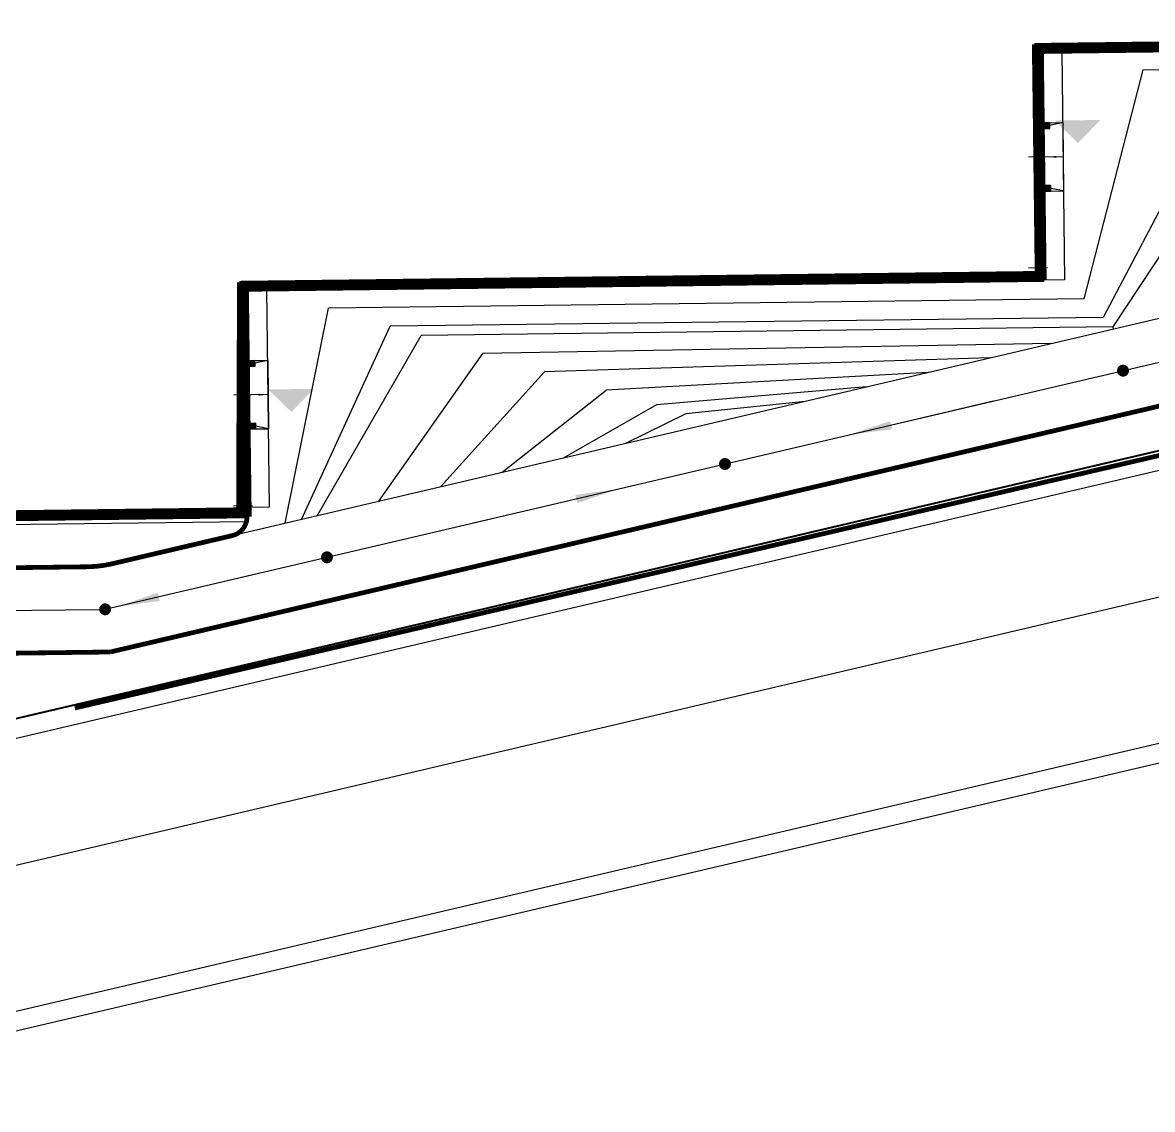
# Model space of a CAD drawing. Extents: x 60102 to 11003895, y 103457 to 3214550.
# Drawn here: x 10125695 to 10244651, y 2509870 to 2624282 of the extents above; entities that cross this region are included whole.
import ezdxf

# ---------------------------------------------------------------- set-up
doc = ezdxf.new("R2010")
doc.units = 0
doc.header["$LTSCALE"] = 10
for name, pattern in [('DASH', [0.35, 0.25, -0.1]), ('DOTE', [2.42, 2, -0.2, 0.02, -0.2]), ('HIDDEN', [9.525, 6.35, -3.175])]:
    doc.linetypes.add(name, pattern=pattern)
doc.layers.get('0').update_dxf_attribs({"linetype": 'CONTINUOUS', "lineweight": 0})
for name, color, linetype in [('DIM_COOR', 3, 'CONTINUOUS'), ('GROUND', 2, 'CONTINUOUS'), ('jianzhulunkuox', 255, 'CONTINUOUS'), ('PUB_DIM', 3, 'CONTINUOUS'), ('STAIR', 2, 'CONTINUOUS'), ('WALL', 255, 'CONTINUOUS'), ('WINDOW', 2, 'CONTINUOUS'), ('ZW-道路-缘石', 7, 'CONTINUOUS'), ('ZW-道路-边线', 7, 'CONTINUOUS'), ('围墙', 6, 'FENCELINE2'), ('填充', 8, 'CONTINUOUS'), ('挡墙', 6, 'HIDDEN'), ('本原设计坡度坡长', 141, 'CONTINUOUS'), ('本院设计厂区道路', 161, 'CONTINUOUS'), ('本院设计厂区道路中心', 2, 'DOTE'), ('本院设计标高', 31, 'CONTINUOUS'), ('等高线', 201, 'CONTINUOUS'), ('绿化系统', 3, 'CONTINUOUS')]:
    doc.layers.add(name, color=color, linetype=linetype)
doc.layers.add('建筑', color=43, linetype='CONTINUOUS', lineweight=0)
doc.linetypes.add('FENCELINE2', pattern='A,0.25,-0.1,[132,ltypeshp.shx,S=0.1,R=0,X=-0.1,Y=0],-0.1,1', length=1.45)

# ---------------------------------------------------------------- blocks, each defined once
blk = doc.blocks.new('道路标高')
at = {"layer": '本院设计标高', "const_width": 490}
blk.add_lwpolyline([(-113, -217, 1), (113, 217, 1)], format="xyb", close=True, dxfattribs=at)
blk = doc.blocks.new('ty')
at = {"layer": '本原设计坡度坡长', "linetype": 'Continuous', "ltscale": 3, "const_width": 100, "flags": 128}
blk.add_lwpolyline([(-3727, 29), (-14925, 29)], dxfattribs=at)
at = {"layer": '本原设计坡度坡长'}
blk.add_solid([(746, 7), (-3724, 489), (-3731, -405)], dxfattribs=at)
blk = doc.blocks.new('_ARROW')
blk.add_solid([(0, 0), (-1, 0.1), (-1, -0.1)])
blk = doc.blocks.new('$DorLib2D$00000126')
at = {"color": 0, "linetype": 'Continuous'}
for p, q in [((-0.532, 0.5), (-0.532, 0.9)), ((0.532, 0.9), (0.532, 0.5))]:
    blk.add_line(p, q, dxfattribs=at)
at = {"color": 0, "linetype": 'DASH'}
for p, q in [((-0.532, 0.9), (0.532, 0.9)), ((-0.532, 0.5), (0.532, 0.5))]:
    blk.add_line(p, q, dxfattribs=at)

msp = doc.modelspace()

# ---------------------------------------------------------------- hatches: boundary and pattern name
at = {"layer": '填充'}
h = msp.add_hatch(dxfattribs=at)
h.set_pattern_fill('ANSI31', color=0, scale=800, angle=-89.2922439, style=0)
h.set_pattern_definition([(315.707756, (9943010.27, 2055087.34), (69.83184, 71.578727), [])])
h.paths.add_polyline_path([(10233867.321, 2613140.248), (10233859.91, 2613740.202), (10232959.978, 2613729.085), (10232809.99, 2613727.232), (10232817.401, 2613127.278)])
h.paths.add_polyline_path([(10233948.847, 2606540.752), (10233941.435, 2607140.706), (10232891.515, 2607127.736), (10232898.927, 2606527.782)])
h = msp.add_hatch(dxfattribs=at)
h.set_pattern_fill('ANSI31', color=0, scale=800, angle=-89.2922439, style=0)
h.set_pattern_definition([(315.707756, (9859313.13, 2030051.57), (69.83184, 71.578727), [])])
h.paths.add_polyline_path([(10150170.186, 2588104.481), (10150162.775, 2588704.435), (10149262.844, 2588693.318), (10149112.855, 2588691.465), (10149120.266, 2588091.511)])
h.paths.add_polyline_path([(10150251.712, 2581504.984), (10150244.3, 2582104.939), (10149194.381, 2582091.969), (10149201.792, 2581492.014)])
at = {"layer": '本院设计标高'}
for points in [[(10236810.565, 2611601.87), (10234380.972, 2613971.908), (10239180.603, 2614031.462)], [(10153997.108, 2583290.237), (10151567.516, 2585660.275), (10156367.146, 2585719.829)]]:
    msp.add_hatch(color=0, dxfattribs=at).paths.add_polyline_path(points)

# ---------------------------------------------------------------- linework, layer by layer
at = {"layer": 'DIM_COOR', "color": 0, "linetype": 'Continuous'}
for p, q in [((10232619.394, 2597478.1), (10232594.58, 2599477.946)), ((10231607.064, 2598465.616), (10233606.91, 2598490.43)), ((10148923.629, 2572437.752), (10148898.815, 2574437.598)), ((10147911.299, 2573425.268), (10149911.145, 2573450.082))]:
    msp.add_line(p, q, dxfattribs=at)
at = {"layer": 'GROUND', "color": 0}
for p, q in [((10233859.91, 2613740.204), (10235209.807, 2613756.88)), ((10235209.807, 2613756.88), (10233863.317, 2613464.363)), ((10235209.807, 2613756.88), (10235298.743, 2606557.481)), ((10235298.743, 2606557.481), (10233945.438, 2606816.647)), ((10233948.846, 2606540.806), (10235298.743, 2606557.481)), ((10150162.775, 2588704.437), (10151512.672, 2588721.113)), ((10151512.672, 2588721.113), (10150166.182, 2588428.596)), ((10151512.672, 2588721.113), (10151601.608, 2581521.714)), ((10151601.608, 2581521.714), (10150248.304, 2581780.879)), ((10150251.711, 2581505.038), (10151601.608, 2581521.714))]:
    msp.add_line(p, q, dxfattribs=at)
at = {"layer": 'jianzhulunkuox', "ltscale": 100, "const_width": 1000, "flags": 128}
msp.add_lwpolyline([(9991050.277, 2691336.566), (10327167.782, 2695508.445), (10328314.235, 2622667.333), (10232471.547, 2621483.36), (10232768.004, 2597485.191), (10148774.413, 2596447.592), (10148679.046, 2572594.595), (9992540.959, 2570665.774), (9991050.277, 2691336.566)], dxfattribs=at)
at = {"layer": 'PUB_DIM', "color": 0}
for points in [[(10235254.275, 2610157.181), (10231620.344, 2610112.29)], [(10151557.14, 2585121.414), (10147923.209, 2585076.522)]]:
    msp.add_lwpolyline(points, dxfattribs=at)
at = {"layer": 'STAIR', "color": 0}
for points in [[(10233191.492, 2607131.442), (10233117.378, 2613130.984), (10232817.401, 2613127.278), (10232891.515, 2607127.736)], [(10149494.358, 2582095.674), (10149420.244, 2588095.217), (10149120.266, 2588091.511), (10149194.381, 2582091.969)]]:
    msp.add_lwpolyline(points, close=True, dxfattribs=at)
at = {"layer": 'WALL', "color": 0}
for p, q in [((10233859.91, 2613740.202), (10232809.99, 2613727.232)), ((10233867.321, 2613140.248), (10233859.91, 2613740.202)), ((10232817.401, 2613127.278), (10233867.321, 2613140.248)), ((10233941.435, 2607140.706), (10232891.515, 2607127.736)), ((10232898.927, 2606527.782), (10233948.847, 2606540.752)), ((10233948.847, 2606540.752), (10233941.435, 2607140.706)), ((10150162.775, 2588704.435), (10149112.855, 2588691.465)), ((10150170.186, 2588104.481), (10150162.775, 2588704.435)), ((10148880.285, 2588088.546), (10149120.266, 2588091.511)), ((10149120.266, 2588091.511), (10150170.186, 2588104.481)), ((10148954.399, 2582089.004), (10149194.381, 2582091.969)), ((10150244.3, 2582104.939), (10149194.381, 2582091.969)), ((10149201.792, 2581492.014), (10150251.712, 2581504.984)), ((10150251.712, 2581504.984), (10150244.3, 2582104.939))]:
    msp.add_line(p, q, dxfattribs=at)
at = {"layer": 'ZW-道路-缘石', "color": 0, "linetype": 'Continuous'}
msp.add_line((10013626.753, 2509495.709), (10352650.034, 2588961.881), dxfattribs=at)
at = {"layer": 'ZW-道路-缘石', "color": 0, "linetype": 'Continuous', "flags": 128}
msp.add_lwpolyline([(10347406.453, 2572326.243), (10017049.932, 2494891.537, -0.0079771607), (9923285.544, 2474485.767), (9577152.457, 2404921.683, 0.0031577473), (9552510.634, 2399807.175, 0.0031577473)], format="xyb", dxfattribs=at)
at = {"layer": 'ZW-道路-边线', "color": 0}
for p, q in [((10010659.997, 2522152.658), (10349683.278, 2601618.831)), ((10017506.356, 2492944.314), (10347862.877, 2570379.02))]:
    msp.add_line(p, q, dxfattribs=at)
at = {"layer": '围墙', "color": 0, "ltscale": 8000, "const_width": 200, "elevation": 0, "flags": 128}
msp.add_lwpolyline([(9948581.63, 2510343.441), (9967912.631, 2514511.333, 0.0036410288), (10010203.912, 2524099.96), (10025882.572, 2527774.997), (10093753.696, 2543683.812), (10221729.992, 2573681.122), (10348936.248, 2603497.936), (10351204.432, 2604816.371), (10347814.603, 2702978.796)], format="xyb", dxfattribs=at)
at = {"layer": '建筑', "color": 0, "const_width": 1000}
msp.add_lwpolyline([(9967273.709, 2691123.137), (9979642.765, 2691275.936), (9979641.901, 2691345.931), (10327655.347, 2695645.046), (10328554.97, 2622820.603), (10232712.283, 2621636.629), (10233008.739, 2597638.46), (10149015.148, 2596600.862), (10149309.752, 2572752.681), (9968693.532, 2570521.474), (9968386.082, 2595409.575), (9968386.082, 2595409.575), (9968456.077, 2595410.44)], close=True, dxfattribs=at)
at = {"layer": '挡墙', "color": 0, "ltscale": 5000, "const_width": 500, "elevation": 0, "flags": 128}
msp.add_lwpolyline([(10131195.448, 2552127.241), (10246487.834, 2578970.744)], dxfattribs=at)
at = {"layer": '本院设计厂区道路', "color": 0, "ltscale": 3}
msp.add_line((10147772.577, 2570276.571), (10327863.832, 2612488.777, 0), dxfattribs=at)
at = {"layer": '本院设计厂区道路', "color": 0, "linetype": 'Continuous', "ltscale": 3, "const_width": 500, "elevation": 0, "flags": 128}
for points in [[(10134934.037, 2558023.73), (10346332.774, 2607575.043)], [(9971942.115, 2556000.705), (10134934.037, 2558023.73)]]:
    msp.add_lwpolyline(points, dxfattribs=at)
at = {"layer": '本院设计厂区道路', "color": 0, "ltscale": 3, "const_width": 500, "flags": 128}
for points in [[(9966180.192, 2579641.047), (9963753.278, 2579610.934, 0.4624835839), (9959863.554, 2574917.34, 0.3675367177), (9971830.497, 2564999.97), (10132524.883, 2566993.873)], [(10149303.302, 2573272.527), (10149316.006, 2572248.61, -0.3517597574), (10147772.577, 2570276.571), (10135114.498, 2567309.601)]]:
    msp.add_lwpolyline(points, format="xyb", dxfattribs=at)
at = {"layer": '本院设计厂区道路', "color": 0, "linetype": 'Continuous', "ltscale": 3, "const_width": 500, "elevation": 0.001, "flags": 128}
msp.add_lwpolyline([(10132524.883, 2566993.873, 0.0545113078), (10135114.498, 2567309.601)], format="xyb", dxfattribs=at)
at = {"layer": '本院设计厂区道路中心', "color": 0, "ltscale": 9000}
for p, q in [((10134384.811, 2562516.604, 0), (10341788.408, 2611130.643, 0)), ((9953887.714, 2560276.989, 0), (10134384.811, 2562516.604, 0))]:
    msp.add_line(p, q, dxfattribs=at)
at = {"layer": '等高线', "color": 0, "ltscale": 3}
for p, q in [((10235115.379, 2621190.893), (10328558.186, 2622350.336)), ((10235115.379, 2621190.893), (10235413.149, 2597192.741)), ((10243648.395, 2619296.617), (10336780.607, 2621316.553)), ((10243648.395, 2619296.617), (10237437.81, 2595217.709)), ((10252181.412, 2617402.341), (10239462.47, 2593242.677)), ((10256447.92, 2616455.204), (10240474.8, 2592255.161)), ((10235413.149, 2597192.741), (10151419.615, 2596150.545)), ((10151703.117, 2573302.304), (10151419.615, 2596150.545)), ((10237437.81, 2595217.709), (10157912.214, 2594230.952)), ((10153352.037, 2571584.36, 0), (10157912.214, 2594230.952, 0)), ((10239462.47, 2593242.677), (10164404.813, 2592311.358)), ((10155077.115, 2571988.707), (10164404.813, 2592311.358)), ((10240474.8, 2592255.161), (10167651.113, 2591351.562)), ((10240474.8, 2592255.161), (10240530.302, 2592018.372, 0)), ((10156715.037, 2572372.625), (10167651.113, 2591351.562)), ((10234039.234, 2590496.882, 0), (10174143.712, 2589431.968)), ((10163206.105, 2573894.115), (10174143.712, 2589431.968)), ((10227548.167, 2588975.393, 0), (10180636.311, 2587512.375)), ((10169697.173, 2575415.604), (10180636.311, 2587512.375)), ((10221057.099, 2587453.904, 0), (10187128.91, 2585592.781)), ((10176188.24, 2576937.093), (10187128.91, 2585592.781)), ((10214566.031, 2585932.414, 0), (10192421.047, 2584028.115, 0)), ((10192421.047, 2584028.115, 0), (10182679.308, 2578458.583)), ((10208074.964, 2584410.925, 0), (10195542.721, 2583105.164, 0)), ((10195542.721, 2583105.164, 0), (10189170.375, 2579980.072)), ((10149303.302, 2573272.527), (10151703.117, 2573302.304))]:
    msp.add_line(p, q, dxfattribs=at)
at = {"layer": '绿化系统', "color": 0, "ltscale": 3, "flags": 128}
msp.add_lwpolyline([(10149264.446, 2571771.93, -0.2855681903), (10147772.577, 2570276.571, 10.1861488707), (10147772.577, 2570276.571), (10135114.498, 2567309.601), (10134845.791, 2567249.861, -0.04876112), (10132524.883, 2566993.873), (9971830.497, 2564999.97, -0.3675367177), (9959863.554, 2574917.34, -0.4624835839), (9963753.278, 2579610.934), (9966855.14, 2579649.422), (9966855.14, 2579649.422), (9967080.122, 2579652.214), (9967205.931, 2569512.94)], format="xyb", close=True, dxfattribs=at)

# ---------------------------------------------------------------- block references
at = {"layer": 'PUB_DIM', "color": 0, "xscale": 999.9999999972317, "yscale": 1000, "zscale": 1000, "rotation": 0.7077560947193127}
for p in [(10235254.275, 2610157.181), (10151557.14, 2585121.414)]:
    msp.add_blockref('_ARROW', p, dxfattribs=at)
at = {"layer": 'WINDOW', "color": 0, "xscale": 5999.999999999027, "yscale": 240, "zscale": 6000, "rotation": 90.70775609528667}
for p in [(10232734.467, 2610126.025), (10149037.333, 2585090.257)]:
    msp.add_blockref('$DorLib2D$00000126', p, dxfattribs=at)
at = {"layer": '本原设计坡度坡长', "color": 0, "linetype": 'Continuous', "rotation": 193.2723379926314}
for p in [(10213505.167, 2581083.872, 0), (10136406.558, 2563005.919, 0)]:
    msp.add_blockref('ty', p, dxfattribs=at)
at = {"layer": '本原设计坡度坡长', "color": 0, "linetype": 'Continuous', "xscale": -1, "rotation": 193.1113154578838}
msp.add_blockref('ty', (10187619.965, 2575008.817, 0), dxfattribs=at)
at = {"layer": '本院设计标高', "color": 0, "linetype": 'Continuous', "ltscale": 3, "xscale": 1.280000001799387, "yscale": 1.280000001192093, "zscale": 1.28, "rotation": 0.6904814691178797}
for p in [(10241557.344, 2587636.742, 0), (10199648.063, 2577814.105, 0), (10157742.154, 2567990.68, 0), (10134384.811, 2562516.604, 0)]:
    msp.add_blockref('道路标高', p, dxfattribs=at)

doc.saveas('drawing.dxf')
